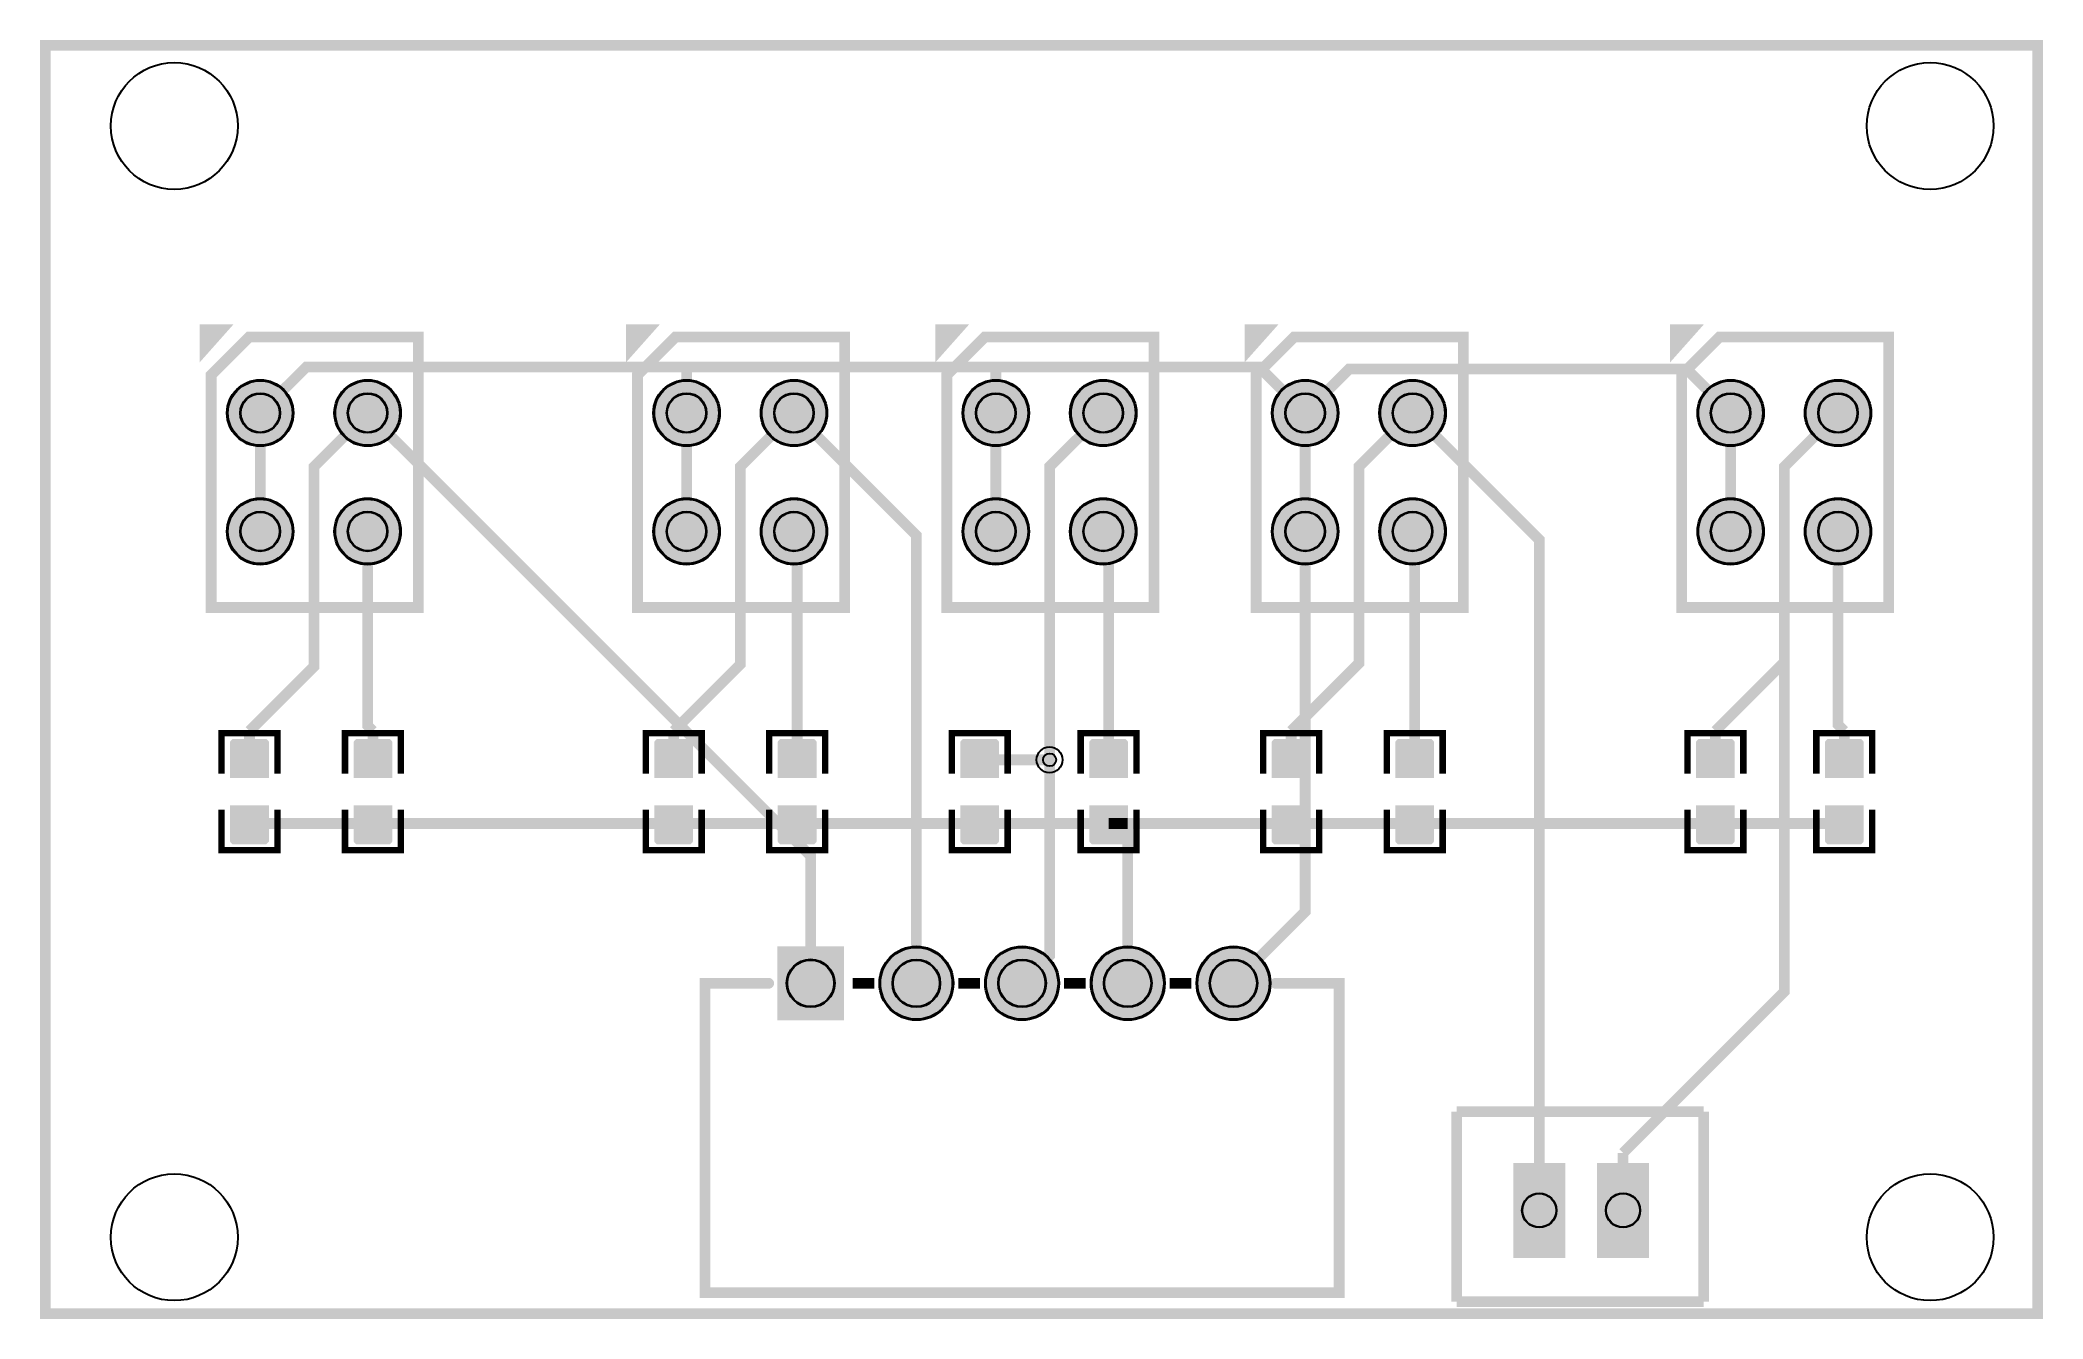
# Model space of a CAD drawing. Header units: millimetres. Extents: x 4.1 to 51.4, y -30.1 to 0.1.
import ezdxf

# ---------------------------------------------------------------- set-up
doc = ezdxf.new("R2010")
doc.units = ezdxf.units.MM
for name, color, linetype, true_color in [('BoardOutLine', 7, 'Continuous', 0xff00ff), ('BottomLayer', 7, 'Continuous', 0x0000ff), ('BottomSolderMaskLayer', 7, 'Continuous', 0xaa00ff), ('Document', 7, 'Continuous', 0xffffff), ('Hole', 7, 'Continuous', 0x222222), ('Multi-Layer', 7, 'Continuous', 0xc0c0c0), ('TopLayer', 7, 'Continuous', 0xff0000), ('TopPasteMaskLayer', 7, 'Continuous', 0x808080), ('TopSilkLayer', 7, 'Continuous', 0xffcc00), ('TopSolderMaskLayer', 7, 'Continuous', 0x800080)]:
    doc.layers.add(name, color=color, linetype=linetype, true_color=true_color)

msp = doc.modelspace()

# ---------------------------------------------------------------- hatches: boundary and pattern name
at = {"layer": 'BottomSolderMaskLayer'}
for points in [[(8.484, -8.696, 1), (10.058, -8.696, 1)], [(11.024, -8.696, 1), (12.598, -8.696, 1)], [(18.567, -8.696, 1), (20.142, -8.696, 1)], [(21.107, -8.696, 1), (22.682, -8.696, 1)], [(25.883, -8.696, 1), (27.457, -8.696, 1)], [(28.423, -8.696, 1), (29.997, -8.696, 1)], [(33.199, -8.696, 1), (34.773, -8.696, 1)], [(35.739, -8.696, 1), (37.313, -8.696, 1)], [(43.261, -8.696, 1), (44.835, -8.696, 1)], [(45.801, -8.696, 1), (47.375, -8.696, 1)], [(8.484, -11.497, 1), (10.058, -11.497, 1)], [(11.024, -11.497, 1), (12.598, -11.497, 1)], [(18.567, -11.497, 1), (20.142, -11.497, 1)], [(21.107, -11.497, 1), (22.682, -11.497, 1)], [(25.883, -11.497, 1), (27.457, -11.497, 1)], [(28.423, -11.497, 1), (29.997, -11.497, 1)], [(33.199, -11.497, 1), (34.773, -11.497, 1)], [(35.739, -11.497, 1), (37.313, -11.497, 1)], [(43.261, -11.497, 1), (44.835, -11.497, 1)], [(45.801, -11.497, 1), (47.375, -11.497, 1)], [(21.503, -21.312), (23.077, -21.312), (23.077, -23.062), (21.503, -23.062)], [(23.915, -22.187, 1), (25.665, -22.187, 1)], [(26.415, -22.187, 1), (28.165, -22.187, 1)], [(28.915, -22.187, 1), (30.665, -22.187, 1)], [(31.415, -22.187, 1), (33.165, -22.187, 1)], [(38.909, -28.684), (38.909, -26.434), (40.136, -26.434), (40.136, -28.684)], [(40.89, -28.684), (40.89, -26.434), (42.117, -26.434), (42.117, -28.684)]]:
    msp.add_hatch(color=256, dxfattribs=at).paths.add_polyline_path(points)
at = {"layer": 'Document'}
for points in [[(8.641, -6.597), (7.841, -6.597), (7.841, -7.497)], [(18.725, -6.597), (17.925, -6.597), (17.925, -7.497)], [(26.04, -6.597), (25.24, -6.597), (25.24, -7.497)], [(33.356, -6.597), (32.556, -6.597), (32.556, -7.497)], [(43.418, -6.597), (42.618, -6.597), (42.618, -7.497)], [(21.297, -22.314), (19.917, -22.314), (19.917, -29.38), (34.663, -29.38), (34.663, -22.314), (33.283, -22.314), (33.267, -22.313), (33.25, -22.31), (33.235, -22.304), (33.22, -22.297), (33.206, -22.288), (33.193, -22.277), (33.182, -22.264), (33.173, -22.25), (33.166, -22.236), (33.161, -22.22), (33.157, -22.204), (33.156, -22.187), (33.157, -22.17), (33.161, -22.154), (33.166, -22.138), (33.173, -22.123), (33.182, -22.11), (33.193, -22.097), (33.206, -22.086), (33.22, -22.077), (33.235, -22.07), (33.25, -22.064), (33.267, -22.061), (33.283, -22.06), (34.79, -22.06), (34.807, -22.061), (34.823, -22.064), (34.839, -22.07), (34.854, -22.077), (34.867, -22.086), (34.88, -22.097), (34.891, -22.11), (34.9, -22.123), (34.907, -22.138), (34.913, -22.154), (34.916, -22.17), (34.917, -22.187), (34.917, -29.507), (34.916, -29.524), (34.913, -29.54), (34.907, -29.556), (34.9, -29.57), (34.891, -29.584), (34.88, -29.597), (34.867, -29.608), (34.854, -29.617), (34.839, -29.624), (34.823, -29.63), (34.807, -29.633), (34.79, -29.634), (19.79, -29.634), (19.774, -29.633), (19.757, -29.63), (19.741, -29.624), (19.727, -29.617), (19.713, -29.608), (19.7, -29.597), (19.689, -29.584), (19.68, -29.57), (19.673, -29.556), (19.667, -29.54), (19.664, -29.524), (19.663, -29.507), (19.663, -22.187), (19.664, -22.17), (19.667, -22.154), (19.673, -22.138), (19.68, -22.123), (19.689, -22.11), (19.7, -22.097), (19.713, -22.086), (19.727, -22.077), (19.741, -22.07), (19.757, -22.064), (19.774, -22.061), (19.79, -22.06), (21.297, -22.06), (21.314, -22.061), (21.33, -22.064), (21.346, -22.07), (21.36, -22.077), (21.374, -22.086), (21.387, -22.097), (21.398, -22.11), (21.407, -22.123), (21.414, -22.138), (21.42, -22.154), (21.423, -22.17), (21.424, -22.187), (21.423, -22.204), (21.42, -22.22), (21.414, -22.236), (21.407, -22.25), (21.398, -22.264), (21.387, -22.277), (21.374, -22.288), (21.36, -22.297), (21.346, -22.304), (21.33, -22.31), (21.314, -22.313), (21.297, -22.314)]]:
    msp.add_hatch(color=256, dxfattribs=at).paths.add_polyline_path(points)
at = {"layer": 'Multi-Layer'}
for points in [[(8.509, -8.696, 1), (10.033, -8.696, 1)], [(11.049, -8.696, 1), (12.573, -8.696, 1)], [(18.593, -8.696, 1), (20.117, -8.696, 1)], [(21.133, -8.696, 1), (22.657, -8.696, 1)], [(25.908, -8.696, 1), (27.432, -8.696, 1)], [(28.448, -8.696, 1), (29.972, -8.696, 1)], [(33.224, -8.696, 1), (34.748, -8.696, 1)], [(35.764, -8.696, 1), (37.288, -8.696, 1)], [(43.286, -8.696, 1), (44.81, -8.696, 1)], [(45.826, -8.696, 1), (47.35, -8.696, 1)], [(8.509, -11.497, 1), (10.033, -11.497, 1)], [(11.049, -11.497, 1), (12.573, -11.497, 1)], [(18.593, -11.497, 1), (20.117, -11.497, 1)], [(21.133, -11.497, 1), (22.657, -11.497, 1)], [(25.908, -11.497, 1), (27.432, -11.497, 1)], [(28.448, -11.497, 1), (29.972, -11.497, 1)], [(33.224, -11.497, 1), (34.748, -11.497, 1)], [(35.764, -11.497, 1), (37.288, -11.497, 1)], [(43.286, -11.497, 1), (44.81, -11.497, 1)], [(45.826, -11.497, 1), (47.35, -11.497, 1)], [(21.528, -21.337), (23.052, -21.337), (23.052, -23.037), (21.528, -23.037)], [(23.94, -22.187, 1), (25.64, -22.187, 1)], [(26.44, -22.187, 1), (28.14, -22.187, 1)], [(28.94, -22.187, 1), (30.64, -22.187, 1)], [(31.44, -22.187, 1), (33.14, -22.187, 1)], [(38.923, -28.639), (38.923, -26.48), (40.122, -26.48), (40.122, -28.639)], [(40.904, -28.639), (40.904, -26.48), (42.103, -26.48), (42.103, -28.639)]]:
    msp.add_hatch(color=256, dxfattribs=at).paths.add_polyline_path(points)
at = {"layer": 'TopLayer'}
for points in [[(8.585, -17.303), (9.449, -17.303), (9.449, -16.497), (8.585, -16.497)], [(12.37, -17.303), (11.506, -17.303), (11.506, -16.497), (12.37, -16.497)], [(18.618, -17.303), (19.482, -17.303), (19.482, -16.497), (18.618, -16.497)], [(22.403, -17.303), (21.539, -17.303), (21.539, -16.497), (22.403, -16.497)], [(25.857, -17.303), (26.721, -17.303), (26.721, -16.497), (25.857, -16.497)], [(29.769, -17.303), (28.905, -17.303), (28.905, -16.497), (29.769, -16.497)], [(33.223, -17.303), (34.087, -17.303), (34.087, -16.497), (33.223, -16.497)], [(37.008, -17.303), (36.144, -17.303), (36.144, -16.497), (37.008, -16.497)], [(43.256, -17.303), (44.12, -17.303), (44.12, -16.497), (43.256, -16.497)], [(47.168, -17.303), (46.304, -17.303), (46.304, -16.497), (47.168, -16.497)], [(8.585, -18.003), (9.449, -18.003), (9.449, -18.81), (8.585, -18.81)], [(12.37, -18.003), (11.506, -18.003), (11.506, -18.81), (12.37, -18.81)], [(18.618, -18.003), (19.482, -18.003), (19.482, -18.81), (18.618, -18.81)], [(22.403, -18.003), (21.539, -18.003), (21.539, -18.81), (22.403, -18.81)], [(25.857, -18.003), (26.721, -18.003), (26.721, -18.81), (25.857, -18.81)], [(29.769, -18.003), (28.905, -18.003), (28.905, -18.81), (29.769, -18.81)], [(33.223, -18.003), (34.087, -18.003), (34.087, -18.81), (33.223, -18.81)], [(37.008, -18.003), (36.144, -18.003), (36.144, -18.81), (37.008, -18.81)], [(43.256, -18.003), (44.12, -18.003), (44.12, -18.81), (43.256, -18.81)], [(47.168, -18.003), (46.304, -18.003), (46.304, -18.81), (47.168, -18.81)]]:
    msp.add_hatch(color=256, dxfattribs=at).paths.add_polyline_path(points)
at = {"layer": 'TopPasteMaskLayer'}
for points in [[(8.567, -16.458), (8.567, -17.258), (8.617, -17.308), (8.845, -17.308), (8.845, -16.938), (9.175, -16.938), (9.175, -17.308), (9.417, -17.308), (9.467, -17.258), (9.467, -16.458), (9.417, -16.408), (8.617, -16.408)], [(11.488, -16.458), (11.488, -17.258), (11.538, -17.308), (11.766, -17.308), (11.766, -16.938), (12.096, -16.938), (12.096, -17.308), (12.338, -17.308), (12.388, -17.258), (12.388, -16.458), (12.338, -16.408), (11.538, -16.408)], [(18.6, -16.458), (18.6, -17.258), (18.65, -17.308), (18.878, -17.308), (18.878, -16.938), (19.208, -16.938), (19.208, -17.308), (19.45, -17.308), (19.5, -17.258), (19.5, -16.458), (19.45, -16.408), (18.65, -16.408)], [(21.521, -16.458), (21.521, -17.258), (21.571, -17.308), (21.799, -17.308), (21.799, -16.938), (22.129, -16.938), (22.129, -17.308), (22.371, -17.308), (22.421, -17.258), (22.421, -16.458), (22.371, -16.408), (21.571, -16.408)], [(25.839, -16.458), (25.839, -17.258), (25.889, -17.308), (26.117, -17.308), (26.117, -16.938), (26.447, -16.938), (26.447, -17.308), (26.689, -17.308), (26.739, -17.258), (26.739, -16.458), (26.689, -16.408), (25.889, -16.408)], [(28.887, -16.458), (28.887, -17.258), (28.937, -17.308), (29.165, -17.308), (29.165, -16.938), (29.495, -16.938), (29.495, -17.308), (29.737, -17.308), (29.787, -17.258), (29.787, -16.458), (29.737, -16.408), (28.937, -16.408)], [(33.205, -16.458), (33.205, -17.258), (33.255, -17.308), (33.483, -17.308), (33.483, -16.938), (33.813, -16.938), (33.813, -17.308), (34.055, -17.308), (34.105, -17.258), (34.105, -16.458), (34.055, -16.408), (33.255, -16.408)], [(36.126, -16.458), (36.126, -17.258), (36.176, -17.308), (36.404, -17.308), (36.404, -16.938), (36.734, -16.938), (36.734, -17.308), (36.976, -17.308), (37.026, -17.258), (37.026, -16.458), (36.976, -16.408), (36.176, -16.408)], [(43.238, -16.458), (43.238, -17.258), (43.288, -17.308), (43.516, -17.308), (43.516, -16.938), (43.846, -16.938), (43.846, -17.308), (44.088, -17.308), (44.138, -17.258), (44.138, -16.458), (44.088, -16.408), (43.288, -16.408)], [(46.286, -16.458), (46.286, -17.258), (46.336, -17.308), (46.564, -17.308), (46.564, -16.938), (46.894, -16.938), (46.894, -17.308), (47.136, -17.308), (47.186, -17.258), (47.186, -16.458), (47.136, -16.408), (46.336, -16.408)], [(9.467, -18.848), (9.467, -18.048), (9.417, -17.998), (9.189, -17.998), (9.189, -18.368), (8.859, -18.368), (8.859, -17.998), (8.617, -17.998), (8.567, -18.048), (8.567, -18.848), (8.617, -18.898), (9.417, -18.898)], [(12.388, -18.848), (12.388, -18.048), (12.338, -17.998), (12.11, -17.998), (12.11, -18.368), (11.78, -18.368), (11.78, -17.998), (11.538, -17.998), (11.488, -18.048), (11.488, -18.848), (11.538, -18.898), (12.338, -18.898)], [(19.5, -18.848), (19.5, -18.048), (19.45, -17.998), (19.222, -17.998), (19.222, -18.368), (18.892, -18.368), (18.892, -17.998), (18.65, -17.998), (18.6, -18.048), (18.6, -18.848), (18.65, -18.898), (19.45, -18.898)], [(22.421, -18.848), (22.421, -18.048), (22.371, -17.998), (22.143, -17.998), (22.143, -18.368), (21.813, -18.368), (21.813, -17.998), (21.571, -17.998), (21.521, -18.048), (21.521, -18.848), (21.571, -18.898), (22.371, -18.898)], [(26.739, -18.848), (26.739, -18.048), (26.689, -17.998), (26.461, -17.998), (26.461, -18.368), (26.131, -18.368), (26.131, -17.998), (25.889, -17.998), (25.839, -18.048), (25.839, -18.848), (25.889, -18.898), (26.689, -18.898)], [(29.787, -18.848), (29.787, -18.048), (29.737, -17.998), (29.509, -17.998), (29.509, -18.368), (29.179, -18.368), (29.179, -17.998), (28.937, -17.998), (28.887, -18.048), (28.887, -18.848), (28.937, -18.898), (29.737, -18.898)], [(34.105, -18.848), (34.105, -18.048), (34.055, -17.998), (33.827, -17.998), (33.827, -18.368), (33.497, -18.368), (33.497, -17.998), (33.255, -17.998), (33.205, -18.048), (33.205, -18.848), (33.255, -18.898), (34.055, -18.898)], [(37.026, -18.848), (37.026, -18.048), (36.976, -17.998), (36.748, -17.998), (36.748, -18.368), (36.418, -18.368), (36.418, -17.998), (36.176, -17.998), (36.126, -18.048), (36.126, -18.848), (36.176, -18.898), (36.976, -18.898)], [(44.138, -18.848), (44.138, -18.048), (44.088, -17.998), (43.86, -17.998), (43.86, -18.368), (43.53, -18.368), (43.53, -17.998), (43.288, -17.998), (43.238, -18.048), (43.238, -18.848), (43.288, -18.898), (44.088, -18.898)], [(47.186, -18.848), (47.186, -18.048), (47.136, -17.998), (46.908, -17.998), (46.908, -18.368), (46.578, -18.368), (46.578, -17.998), (46.336, -17.998), (46.286, -18.048), (46.286, -18.848), (46.336, -18.898), (47.136, -18.898)]]:
    msp.add_hatch(color=256, dxfattribs=at).paths.add_polyline_path(points)
at = {"layer": 'TopSolderMaskLayer'}
for points in [[(8.484, -8.696, 1), (10.058, -8.696, 1)], [(11.024, -8.696, 1), (12.598, -8.696, 1)], [(18.567, -8.696, 1), (20.142, -8.696, 1)], [(21.107, -8.696, 1), (22.682, -8.696, 1)], [(25.883, -8.696, 1), (27.457, -8.696, 1)], [(28.423, -8.696, 1), (29.997, -8.696, 1)], [(33.199, -8.696, 1), (34.773, -8.696, 1)], [(35.739, -8.696, 1), (37.313, -8.696, 1)], [(43.261, -8.696, 1), (44.835, -8.696, 1)], [(45.801, -8.696, 1), (47.375, -8.696, 1)], [(8.484, -11.497, 1), (10.058, -11.497, 1)], [(11.024, -11.497, 1), (12.598, -11.497, 1)], [(18.567, -11.497, 1), (20.142, -11.497, 1)], [(21.107, -11.497, 1), (22.682, -11.497, 1)], [(25.883, -11.497, 1), (27.457, -11.497, 1)], [(28.423, -11.497, 1), (29.997, -11.497, 1)], [(33.199, -11.497, 1), (34.773, -11.497, 1)], [(35.739, -11.497, 1), (37.313, -11.497, 1)], [(43.261, -11.497, 1), (44.835, -11.497, 1)], [(45.801, -11.497, 1), (47.375, -11.497, 1)], [(8.558, -17.327), (9.476, -17.327), (9.476, -16.473), (8.558, -16.473)], [(12.397, -17.327), (11.479, -17.327), (11.479, -16.473), (12.397, -16.473)], [(18.591, -17.327), (19.509, -17.327), (19.509, -16.473), (18.591, -16.473)], [(22.43, -17.327), (21.512, -17.327), (21.512, -16.473), (22.43, -16.473)], [(25.83, -17.327), (26.748, -17.327), (26.748, -16.473), (25.83, -16.473)], [(29.796, -17.327), (28.878, -17.327), (28.878, -16.473), (29.796, -16.473)], [(33.196, -17.327), (34.114, -17.327), (34.114, -16.473), (33.196, -16.473)], [(37.035, -17.327), (36.117, -17.327), (36.117, -16.473), (37.035, -16.473)], [(43.229, -17.327), (44.147, -17.327), (44.147, -16.473), (43.229, -16.473)], [(47.195, -17.327), (46.277, -17.327), (46.277, -16.473), (47.195, -16.473)], [(8.558, -17.979), (9.476, -17.979), (9.476, -18.833), (8.558, -18.833)], [(12.397, -17.979), (11.479, -17.979), (11.479, -18.833), (12.397, -18.833)], [(18.591, -17.979), (19.509, -17.979), (19.509, -18.833), (18.591, -18.833)], [(22.43, -17.979), (21.512, -17.979), (21.512, -18.833), (22.43, -18.833)], [(25.83, -17.979), (26.748, -17.979), (26.748, -18.833), (25.83, -18.833)], [(29.796, -17.979), (28.878, -17.979), (28.878, -18.833), (29.796, -18.833)], [(33.196, -17.979), (34.114, -17.979), (34.114, -18.833), (33.196, -18.833)], [(37.035, -17.979), (36.117, -17.979), (36.117, -18.833), (37.035, -18.833)], [(43.229, -17.979), (44.147, -17.979), (44.147, -18.833), (43.229, -18.833)], [(47.195, -17.979), (46.277, -17.979), (46.277, -18.833), (47.195, -18.833)], [(21.503, -21.312), (23.077, -21.312), (23.077, -23.062), (21.503, -23.062)], [(23.915, -22.187, 1), (25.665, -22.187, 1)], [(26.415, -22.187, 1), (28.165, -22.187, 1)], [(28.915, -22.187, 1), (30.665, -22.187, 1)], [(31.415, -22.187, 1), (33.165, -22.187, 1)], [(38.909, -28.684), (38.909, -26.434), (40.136, -26.434), (40.136, -28.684)], [(40.89, -28.684), (40.89, -26.434), (42.117, -26.434), (42.117, -28.684)]]:
    msp.add_hatch(color=256, dxfattribs=at).paths.add_polyline_path(points)

# ---------------------------------------------------------------- linework, layer by layer
at = {"layer": 'BoardOutLine', "const_width": 0.254}
msp.add_lwpolyline([(4.191, 0), (51.308, 0), (51.308, -30), (4.191, -30), (4.191, 0), (4.191, 0)], close=True, dxfattribs=at)
at = {"layer": 'BottomLayer', "const_width": 0.254}
for points in [[(11.811, -8.696), (22.29, -19.176), (22.29, -22.187)], [(19.355, -8.696), (19.355, -11.497)], [(21.895, -8.696), (24.79, -11.592), (24.79, -22.187)], [(26.67, -8.696), (26.67, -11.497)], [(29.21, -8.696), (27.94, -9.966), (27.94, -16.9)], [(33.986, -8.696), (33.986, -11.497)], [(39.522, -27.559), (39.522, -11.693), (36.526, -8.696)], [(41.504, -26.2), (45.318, -22.386), (45.318, -9.966), (46.588, -8.696)], [(44.048, -8.696), (44.048, -11.497)], [(33.986, -11.497), (33.986, -20.491), (32.29, -22.187)], [(27.94, -16.9), (27.94, -21.537), (27.29, -22.187)], [(41.504, -27.559), (41.504, -26.2)]]:
    msp.add_lwpolyline(points, dxfattribs=at)
at = {"layer": 'BottomSolderMaskLayer'}
for centre, radius in [((9.271, -8.696), 0.787), ((11.811, -8.696), 0.787), ((19.355, -8.696), 0.787), ((21.895, -8.696), 0.787), ((26.67, -8.696), 0.787), ((29.21, -8.696), 0.787), ((33.986, -8.696), 0.787), ((36.526, -8.696), 0.787), ((44.048, -8.696), 0.787), ((46.588, -8.696), 0.787), ((9.271, -8.696), 0.472), ((11.811, -8.696), 0.472), ((19.355, -8.696), 0.472), ((21.895, -8.696), 0.472), ((26.67, -8.696), 0.472), ((29.21, -8.696), 0.472), ((33.986, -8.696), 0.472), ((36.526, -8.696), 0.472), ((44.048, -8.696), 0.472), ((46.588, -8.696), 0.472), ((9.271, -11.497), 0.787), ((11.811, -11.497), 0.787), ((19.355, -11.497), 0.787), ((21.895, -11.497), 0.787), ((26.67, -11.497), 0.787), ((29.21, -11.497), 0.787), ((33.986, -11.497), 0.787), ((36.526, -11.497), 0.787), ((44.048, -11.497), 0.787), ((46.588, -11.497), 0.787), ((9.271, -11.497), 0.472), ((11.811, -11.497), 0.472), ((19.355, -11.497), 0.472), ((21.895, -11.497), 0.472), ((26.67, -11.497), 0.472), ((29.21, -11.497), 0.472), ((33.986, -11.497), 0.472), ((36.526, -11.497), 0.472), ((44.048, -11.497), 0.472), ((46.588, -11.497), 0.472), ((24.79, -22.187), 0.875), ((27.29, -22.187), 0.875), ((29.79, -22.187), 0.875), ((32.29, -22.187), 0.875), ((22.29, -22.187), 0.568), ((24.79, -22.187), 0.566), ((27.29, -22.187), 0.566), ((29.79, -22.187), 0.566), ((32.29, -22.187), 0.566), ((39.522, -27.559), 0.408), ((41.504, -27.559), 0.408)]:
    msp.add_circle(centre, radius, dxfattribs=at)
at = {"layer": 'Hole'}
msp.add_circle((27.94, -16.9), 0.153, dxfattribs=at)
at = {"layer": 'Multi-Layer'}
for centre, radius in [((7.239, -1.905), 1.5), ((48.768, -1.905), 1.5), ((9.271, -8.696), 0.762), ((11.811, -8.696), 0.762), ((19.355, -8.696), 0.762), ((21.895, -8.696), 0.762), ((26.67, -8.696), 0.762), ((29.21, -8.696), 0.762), ((33.986, -8.696), 0.762), ((36.526, -8.696), 0.762), ((44.048, -8.696), 0.762), ((46.588, -8.696), 0.762), ((9.271, -8.696), 0.457), ((11.811, -8.696), 0.457), ((19.355, -8.696), 0.457), ((21.895, -8.696), 0.457), ((26.67, -8.696), 0.457), ((29.21, -8.696), 0.457), ((33.986, -8.696), 0.457), ((36.526, -8.696), 0.457), ((44.048, -8.696), 0.457), ((46.588, -8.696), 0.457), ((9.271, -11.497), 0.762), ((11.811, -11.497), 0.762), ((19.355, -11.497), 0.762), ((21.895, -11.497), 0.762), ((26.67, -11.497), 0.762), ((29.21, -11.497), 0.762), ((33.986, -11.497), 0.762), ((36.526, -11.497), 0.762), ((44.048, -11.497), 0.762), ((46.588, -11.497), 0.762), ((9.271, -11.497), 0.457), ((11.811, -11.497), 0.457), ((19.355, -11.497), 0.457), ((21.895, -11.497), 0.457), ((26.67, -11.497), 0.457), ((29.21, -11.497), 0.457), ((33.986, -11.497), 0.457), ((36.526, -11.497), 0.457), ((44.048, -11.497), 0.457), ((46.588, -11.497), 0.457), ((27.94, -16.9), 0.305), ((22.29, -22.187), 0.55), ((24.79, -22.187), 0.85), ((24.79, -22.187), 0.55), ((27.29, -22.187), 0.85), ((27.29, -22.187), 0.55), ((29.79, -22.187), 0.85), ((29.79, -22.187), 0.55), ((32.29, -22.187), 0.85), ((32.29, -22.187), 0.55), ((7.239, -28.194), 1.5), ((48.768, -28.194), 1.5), ((39.522, -27.559), 0.399), ((41.504, -27.559), 0.399)]:
    msp.add_circle(centre, radius, dxfattribs=at)
at = {"layer": 'TopLayer', "const_width": 0.254}
for points in [[(19.355, -7.608), (10.36, -7.608), (9.271, -8.696)], [(19.355, -7.608), (19.355, -8.696)], [(19.355, -7.608), (26.67, -7.608)], [(26.67, -7.608), (26.67, -8.696)], [(26.67, -7.608), (32.897, -7.608), (33.986, -8.696)], [(44.048, -8.696), (43.005, -7.654), (35.029, -7.654), (33.986, -8.696)], [(11.811, -8.696), (10.541, -9.966), (10.541, -14.693), (9.017, -16.217)], [(9.271, -8.696), (9.271, -11.497)], [(19.05, -16.217), (20.625, -14.643), (20.625, -9.966), (21.895, -8.696)], [(33.655, -16.217), (35.256, -14.616), (35.256, -9.966), (36.526, -8.696)], [(43.688, -16.217), (45.318, -14.588), (45.318, -9.966), (46.588, -8.696)], [(11.811, -11.497), (11.811, -16.09), (11.938, -16.217)], [(21.971, -16.9), (21.971, -11.573), (21.895, -11.497)], [(29.337, -16.9), (29.337, -11.624), (29.21, -11.497)], [(36.576, -16.9), (36.576, -11.547), (36.526, -11.497)], [(46.736, -16.217), (46.588, -16.069), (46.588, -11.497)], [(9.017, -16.9), (9.017, -16.217)], [(11.938, -16.9), (11.938, -16.217)], [(19.05, -16.9), (19.05, -16.217)], [(33.655, -16.9), (33.655, -16.217)], [(43.688, -16.9), (43.688, -16.217)], [(46.736, -16.9), (46.736, -16.217)], [(26.289, -16.9), (27, -16.9)], [(27, -16.9), (27.94, -16.9)], [(11.938, -18.406), (9.017, -18.406)], [(19.05, -18.406), (11.938, -18.406)], [(21.971, -18.406), (19.05, -18.406)], [(26.289, -18.406), (21.971, -18.406)], [(26.289, -18.406), (29.337, -18.406)], [(29.337, -18.406), (29.79, -18.406)], [(29.79, -18.406), (29.79, -22.187)], [(29.79, -18.406), (33.655, -18.406)], [(33.655, -18.406), (36.576, -18.406)], [(36.576, -18.406), (43.688, -18.406)], [(43.688, -18.406), (46.736, -18.406)]]:
    msp.add_lwpolyline(points, dxfattribs=at)
at = {"layer": 'TopSilkLayer', "const_width": 0.254}
for points in [[(13.011, -13.297), (8.111, -13.297), (8.111, -7.796), (9.011, -6.896), (13.011, -6.896), (13.011, -13.297)], [(23.095, -13.297), (18.195, -13.297), (18.195, -7.796), (19.095, -6.896), (23.095, -6.896), (23.095, -13.297)], [(30.41, -13.297), (25.51, -13.297), (25.51, -7.796), (26.41, -6.896), (30.41, -6.896), (30.41, -13.297)], [(37.726, -13.297), (32.826, -13.297), (32.826, -7.796), (33.726, -6.896), (37.726, -6.896), (37.726, -13.297)], [(47.788, -13.297), (42.888, -13.297), (42.888, -7.796), (43.788, -6.896), (47.788, -6.896), (47.788, -13.297)]]:
    msp.add_lwpolyline(points, close=True, dxfattribs=at)
at = {"layer": 'TopSilkLayer'}
for points, const_width in [([(8.356, -17.227), (8.356, -16.268), (9.678, -16.268), (9.678, -17.227)], 0.152), ([(12.599, -17.227), (12.599, -16.268), (11.277, -16.268), (11.277, -17.227)], 0.152), ([(18.389, -17.227), (18.389, -16.268), (19.711, -16.268), (19.711, -17.227)], 0.152), ([(22.632, -17.227), (22.632, -16.268), (21.31, -16.268), (21.31, -17.227)], 0.152), ([(25.628, -17.227), (25.628, -16.268), (26.95, -16.268), (26.95, -17.227)], 0.152), ([(29.998, -17.227), (29.998, -16.268), (28.676, -16.268), (28.676, -17.227)], 0.152), ([(32.994, -17.227), (32.994, -16.268), (34.316, -16.268), (34.316, -17.227)], 0.152), ([(37.237, -17.227), (37.237, -16.268), (35.915, -16.268), (35.915, -17.227)], 0.152), ([(43.027, -17.227), (43.027, -16.268), (44.349, -16.268), (44.349, -17.227)], 0.152), ([(47.397, -17.227), (47.397, -16.268), (46.075, -16.268), (46.075, -17.227)], 0.152), ([(8.356, -18.079), (8.356, -19.038), (9.678, -19.038), (9.678, -18.079)], 0.152), ([(12.599, -18.079), (12.599, -19.038), (11.277, -19.038), (11.277, -18.079)], 0.152), ([(18.389, -18.079), (18.389, -19.038), (19.711, -19.038), (19.711, -18.079)], 0.152), ([(22.632, -18.079), (22.632, -19.038), (21.31, -19.038), (21.31, -18.079)], 0.152), ([(25.628, -18.079), (25.628, -19.038), (26.95, -19.038), (26.95, -18.079)], 0.152), ([(29.998, -18.079), (29.998, -19.038), (28.676, -19.038), (28.676, -18.079)], 0.152), ([(32.994, -18.079), (32.994, -19.038), (34.316, -19.038), (34.316, -18.079)], 0.152), ([(37.237, -18.079), (37.237, -19.038), (35.915, -19.038), (35.915, -18.079)], 0.152), ([(43.027, -18.079), (43.027, -19.038), (44.349, -19.038), (44.349, -18.079)], 0.152), ([(47.397, -18.079), (47.397, -19.038), (46.075, -19.038), (46.075, -18.079)], 0.152), ([(21.297, -22.187), (19.79, -22.187), (19.79, -29.507), (34.79, -29.507), (34.79, -22.187), (33.283, -22.187)], 0.254), ([(23.797, -22.187), (23.283, -22.187)], 0.254), ([(26.297, -22.187), (25.783, -22.187)], 0.254), ([(28.797, -22.187), (28.283, -22.187)], 0.254), ([(31.297, -22.187), (30.783, -22.187)], 0.254), ([(37.567, -25.222), (43.409, -25.222)], 0.254), ([(37.567, -29.718), (37.567, -25.222)], 0.254), ([(43.409, -25.222), (43.409, -29.718)], 0.254), ([(43.409, -29.718), (37.567, -29.718)], 0.254)]:
    msp.add_lwpolyline(points, dxfattribs=dict(at, const_width=const_width))
at = {"layer": 'TopSolderMaskLayer'}
for centre, radius in [((9.271, -8.696), 0.787), ((11.811, -8.696), 0.787), ((19.355, -8.696), 0.787), ((21.895, -8.696), 0.787), ((26.67, -8.696), 0.787), ((29.21, -8.696), 0.787), ((33.986, -8.696), 0.787), ((36.526, -8.696), 0.787), ((44.048, -8.696), 0.787), ((46.588, -8.696), 0.787), ((9.271, -8.696), 0.472), ((11.811, -8.696), 0.472), ((19.355, -8.696), 0.472), ((21.895, -8.696), 0.472), ((26.67, -8.696), 0.472), ((29.21, -8.696), 0.472), ((33.986, -8.696), 0.472), ((36.526, -8.696), 0.472), ((44.048, -8.696), 0.472), ((46.588, -8.696), 0.472), ((9.271, -11.497), 0.787), ((11.811, -11.497), 0.787), ((19.355, -11.497), 0.787), ((21.895, -11.497), 0.787), ((26.67, -11.497), 0.787), ((29.21, -11.497), 0.787), ((33.986, -11.497), 0.787), ((36.526, -11.497), 0.787), ((44.048, -11.497), 0.787), ((46.588, -11.497), 0.787), ((9.271, -11.497), 0.472), ((11.811, -11.497), 0.472), ((19.355, -11.497), 0.472), ((21.895, -11.497), 0.472), ((26.67, -11.497), 0.472), ((29.21, -11.497), 0.472), ((33.986, -11.497), 0.472), ((36.526, -11.497), 0.472), ((44.048, -11.497), 0.472), ((46.588, -11.497), 0.472), ((24.79, -22.187), 0.875), ((27.29, -22.187), 0.875), ((29.79, -22.187), 0.875), ((32.29, -22.187), 0.875), ((22.29, -22.187), 0.568), ((24.79, -22.187), 0.566), ((27.29, -22.187), 0.566), ((29.79, -22.187), 0.566), ((32.29, -22.187), 0.566), ((39.522, -27.559), 0.408), ((41.504, -27.559), 0.408)]:
    msp.add_circle(centre, radius, dxfattribs=at)

doc.saveas('drawing.dxf')
